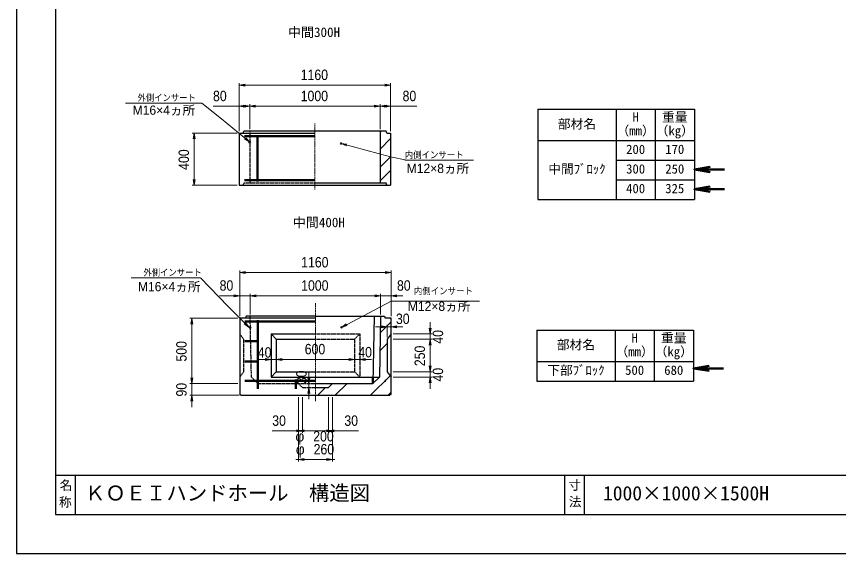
# Model space of a CAD drawing. Units: millimetres, scale not verified. Extents: x -210 to 210, y -148 to 148.
# Drawn here: x -210 to 0, y -148.5 to -11.4 of the extents above; entities that cross this region are included whole.
import ezdxf
from ezdxf.enums import TextEntityAlignment as Align

# ---------------------------------------------------------------- set-up
doc = ezdxf.new("R2010")
doc.units = ezdxf.units.MM
doc.linetypes.add('USER1', pattern=[12.95, 6.35, -3.175, 0.25, -3.175])
doc.linetypes.add('USER2', pattern=[4.7625, 3.175, -1.5875])
doc.layers.add('0-0', color=7, linetype='Continuous')
for name, color, linetype, lineweight in [('0-1_0', 9, 'Continuous', 25), ('0-2_dims', 2, 'Continuous', 13), ('0-3_pen1実線', 4, 'Continuous', 13), ('0-4_pen2実線', 3, 'Continuous', 13), ('0-5_pen3実線', 7, 'Continuous', 25), ('0-6_pen4実線', 6, 'Continuous', 25), ('0-7_pen1一点', 4, 'USER1', 13), ('0-8_pen2破線', 3, 'USER2', 25), ('0-9_鉄筋１', 7, 'Continuous', 50), ('0-A_鉄筋２', 7, 'Continuous', 50)]:
    doc.layers.add(name, color=color, linetype=linetype, lineweight=lineweight)
doc.styles.add('ＭＳ ゴシック', font='')
doc.styles.add('ＭＳ Ｐゴシック', font='')
doc.styles.get('ＭＳ ゴシック').set_extended_font_data('MS Gothic')
doc.styles.get('ＭＳ Ｐゴシック').set_extended_font_data('MS PGothic')

# ---------------------------------------------------------------- blocks, each defined once
blk = doc.blocks.new('部分図 1')
at = {"layer": '0-1_0'}
blk.add_lwpolyline([(0, 0), (12600, 0), (12600, 8910), (0, 8910)], close=True, dxfattribs=at)
at = {"layer": '0-2_dims'}
for p, q in [((1707.33, 3235.69), (1707.33, 3602.69)), ((2867.33, 3235.69), (2867.33, 3602.69)), ((1707.33, 3587.69), (2867.33, 3587.69)), ((1707.33, 3235.69), (1707.33, 3440.69)), ((1787.33, 3250.69), (1787.33, 3440.69)), ((1787.33, 3250.69), (1787.33, 3440.69)), ((1787.33, 3425.69), (2787.33, 3425.69)), ((2787.33, 3250.69), (2787.33, 3440.69)), ((2787.33, 3250.69), (2787.33, 3440.69)), ((2867.33, 3235.69), (2867.33, 3440.69)), ((1692.33, 3220.69), (1346.33, 3220.69)), ((1361.33, 2820.69), (1361.33, 3220.69)), ((1692.33, 2820.69), (1346.33, 2820.69)), ((1711, 1817), (1711, 2167.21)), ((2871, 2152.21), (1711, 2152.21)), ((2871, 1817), (2871, 2167.21)), ((1711, 1974.17), (1556.91, 1974.17)), ((1711, 1817), (1711, 1989.17)), ((1711, 1974.17), (1791, 1974.17)), ((1791, 1832), (1791, 1989.17)), ((1791, 1832), (1791, 1989.17)), ((1791, 1974.17), (1881, 1974.17)), ((1791, 1974.17), (2791, 1974.17)), ((2791, 1974.17), (2701, 1974.17)), ((2791, 1832), (2791, 1989.17)), ((2791, 1832), (2791, 1989.17)), ((2791, 1974.17), (2871, 1974.17)), ((2871, 1817), (2871, 1989.17)), ((2871, 1974.17), (2961, 1974.17)), ((1696, 1802), (1328, 1802)), ((1343, 1302), (1343, 1802)), ((3169.74, 1682), (3169.74, 1772)), ((2841, 1736.11), (2751, 1736.11)), ((2841, 1657), (2841, 1751.11)), ((2841, 1736.11), (2871, 1736.11)), ((2871, 1697), (2871, 1751.11)), ((2871, 1736.11), (2961, 1736.11)), ((2886, 1682), (3184.74, 1682)), ((2886, 1642), (3184.74, 1642)), ((2886, 1642), (3184.74, 1642)), ((3169.74, 1642), (3169.74, 1682)), ((3169.74, 1642), (3169.74, 1552)), ((3169.74, 1642), (3169.74, 1392)), ((1951, 1487), (1861, 1487)), ((1951, 1487), (1951, 1472)), ((1991, 1487), (1951, 1487)), ((1991, 1487), (1991, 1502)), ((1991, 1487), (1991, 1472)), ((1991, 1487), (2081, 1487)), ((1991, 1487), (2591, 1487)), ((2591, 1487), (2501, 1487)), ((2591, 1487), (2591, 1502)), ((2591, 1502), (2591, 1472)), ((2591, 1487), (2631, 1487)), ((2631, 1502), (2631, 1472)), ((2631, 1487), (2721, 1487)), ((3169.74, 1392), (3169.74, 1482)), ((1343, 1302), (1343, 1392)), ((2241, 1302), (2241, 1392)), ((2886, 1392), (3184.74, 1392)), ((2886, 1392), (3184.74, 1392)), ((3169.74, 1392), (3169.74, 1352)), ((2886, 1352), (3184.74, 1352)), ((3169.74, 1352), (3169.74, 1262)), ((1696, 1302), (1328, 1302)), ((1696, 1302), (1328, 1302)), ((1343, 1302), (1343, 1212)), ((2241, 1302), (2226, 1302)), ((2241, 1272), (2226, 1272)), ((2241, 1272), (2241, 1302)), ((2241, 1272), (2241, 1182)), ((1706, 1212), (1328, 1212)), ((1343, 1212), (1343, 1122)), ((2161, 1197), (2161, 924)), ((2161, 1197), (2161, 705)), ((2191, 1197), (2191, 924)), ((2191, 1197), (2191, 924)), ((2391, 1197), (2391, 924)), ((2391, 1197), (2391, 924)), ((2421, 1197), (2421, 924)), ((2421, 1197), (2421, 705)), ((2191, 939), (2101, 939)), ((2191, 939), (2391, 939)), ((2391, 939), (2481, 939)), ((2161, 720), (2141, 720)), ((2161, 720), (2421, 720)), ((2421, 720), (2441, 720))]:
    blk.add_line(p, q, dxfattribs=at)
at = {"layer": '0-2_dims', "lineweight": 18}
for p, q in [((1420.33, 3450.83), (834.59, 3450.83)), ((2975.45, 3012.77), (3503.56, 3012.77)), ((1408.12, 2112.43), (879.73, 2112.43)), ((2930.9, 1933.8), (3547.37, 1933.8))]:
    blk.add_line(p, q, dxfattribs=at)
at = {"layer": '0-2_dims', "lineweight": 50}
for p, q in [((5195.11, 2941.8), (5425.5, 2941.8)), ((5195.11, 2790.4), (5425.5, 2790.4)), ((5187.35, 1418.5), (5417.73, 1418.5))]:
    blk.add_line(p, q, dxfattribs=at)
at = {"layer": '0-2_dims'}
for points in [[(1752.33, 3595.19), (1707.33, 3587.69), (1752.33, 3580.19)], [(2822.33, 3580.19), (2867.33, 3587.69), (2822.33, 3595.19)], [(1787.33, 3150.69), (1571.47, 3328.69), (1420.33, 3450.83)], [(1787.33, 3425.69), (1707.33, 3425.69), (1506.5, 3425.69)], [(1752.33, 3433.19), (1707.33, 3425.69), (1752.33, 3418.19)], [(1742.33, 3418.19), (1787.33, 3425.69), (1742.33, 3433.19)], [(1832.33, 3433.19), (1787.33, 3425.69), (1832.33, 3418.19)], [(2742.33, 3418.19), (2787.33, 3425.69), (2742.33, 3433.19)], [(2832.33, 3433.19), (2787.33, 3425.69), (2832.33, 3418.19)], [(2787.33, 3425.69), (2867.33, 3425.69), (3068.15, 3425.69)], [(2822.33, 3418.19), (2867.33, 3425.69), (2822.33, 3433.19)], [(1368.83, 3175.69), (1361.33, 3220.69), (1353.83, 3175.69)], [(1747.84, 3173.54), (1787.33, 3150.69), (1757.38, 3185.11)], [(2532.73, 3136.3), (2487.33, 3140.69), (2528.85, 3121.81)], [(2487.33, 3140.69), (2867.33, 3038.94), (2990.36, 3012.77)], [(1353.83, 2865.69), (1361.33, 2820.69), (1368.83, 2865.69)], [(1756, 2159.71), (1711, 2152.21), (1756, 2144.71)], [(2826, 2144.71), (2871, 2152.21), (2826, 2159.71)], [(1783, 1732), (1622.85, 1892.15), (1410.97, 2112.43)], [(1666, 1966.67), (1711, 1974.17), (1666, 1981.67)], [(1836, 1981.67), (1791, 1974.17), (1836, 1966.67)], [(1836, 1981.67), (1791, 1974.17), (1836, 1966.67)], [(2746, 1966.67), (2791, 1974.17), (2746, 1981.67)], [(2746, 1966.67), (2791, 1974.17), (2746, 1981.67)], [(2916, 1981.67), (2871, 1974.17), (2916, 1966.67)], [(2491, 1732), (2871, 1933.8), (2946.45, 1933.8)], [(1350.5, 1757), (1343, 1802), (1335.5, 1757)], [(1745.88, 1758.52), (1783, 1732), (1756.48, 1769.12)], [(2527.23, 1759.73), (2491, 1732), (2534.26, 1746.48)], [(2796, 1728.61), (2841, 1736.11), (2796, 1743.61)], [(2916, 1743.61), (2871, 1736.11), (2916, 1728.61)], [(3162.24, 1727), (3169.74, 1682), (3177.24, 1727)], [(3177.24, 1597), (3169.74, 1642), (3162.24, 1597)], [(3177.24, 1597), (3169.74, 1642), (3162.24, 1597)], [(1906, 1479.5), (1951, 1487), (1906, 1494.5)], [(2036, 1494.5), (1991, 1487), (2036, 1479.5)], [(2036, 1494.5), (1991, 1487), (2036, 1479.5)], [(2546, 1479.5), (2591, 1487), (2546, 1494.5)], [(2546, 1479.5), (2591, 1487), (2546, 1494.5)], [(2676, 1494.5), (2631, 1487), (2676, 1479.5)], [(3162.24, 1437), (3169.74, 1392), (3177.24, 1437)], [(3162.24, 1437), (3169.74, 1392), (3177.24, 1437)], [(1335.5, 1347), (1343, 1302), (1350.5, 1347)], [(1335.5, 1347), (1343, 1302), (1350.5, 1347)], [(2233.5, 1347), (2241, 1302), (2248.5, 1347)], [(3177.24, 1307), (3169.74, 1352), (3162.24, 1307)], [(2248.5, 1227), (2241, 1272), (2233.5, 1227)], [(1350.5, 1167), (1343, 1212), (1335.5, 1167)], [(2146, 931.5), (2191, 939), (2146, 946.5)], [(2146, 931.5), (2191, 939), (2146, 946.5)], [(2206, 946.5), (2161, 939), (2206, 931.5)], [(2376, 931.5), (2421, 939), (2376, 946.5)], [(2436, 946.5), (2391, 939), (2436, 931.5)], [(2436, 946.5), (2391, 939), (2436, 931.5)], [(2191, 939), (2161, 939), (1960.18, 939)], [(2391, 939), (2421, 939), (2621.82, 939)], [(2206, 727.5), (2161, 720), (2206, 712.5)], [(2376, 712.5), (2421, 720), (2376, 727.5)]]:
    blk.add_lwpolyline(points, dxfattribs=at)
at = {"layer": '0-2_dims', "lineweight": 50}
for points in [[(5315.11, 2961.8), (5195.11, 2941.8), (5315.11, 2921.8)], [(5315.11, 2810.4), (5195.11, 2790.4), (5315.11, 2770.4)], [(5307.35, 1438.5), (5187.35, 1418.5), (5307.35, 1398.5)]]:
    blk.add_lwpolyline(points, dxfattribs=at)
at = {"layer": '0-3_pen1実線'}
for p, q in [((2787.33, 3228.34), (2794.68, 3235.69)), ((2787.33, 3097.69), (2867.33, 3177.69)), ((2787.33, 2958.94), (2867.33, 3038.94)), ((2787.33, 2854.69), (2867.33, 2934.69)), ((2788.3, 1691.57), (2871, 1774.26)), ((2785.34, 1553.9), (2841, 1609.56)), ((2712.85, 1212), (2863.22, 1362.37)), ((2308.74, 1212), (2368.74, 1272)), ((2443.44, 1212), (2533.44, 1302)), ((2847.55, 1212), (2871, 1235.45))]:
    blk.add_line(p, q, dxfattribs=at)
at = {"layer": '0-4_pen2実線'}
for centre, radius in [((1787.33, 3150.69), 8), ((2487.33, 3140.69), 6), ((1791, 1732), 8), ((2491, 1732), 6)]:
    blk.add_circle(centre, radius, dxfattribs=at)
at = {"layer": '0-5_pen3実線'}
for p, q in [((4595.11, 3402.5), (4595.11, 2712.5)), ((4895.11, 3402.5), (4895.11, 2712.5)), ((1707.33, 3220.69), (1707.33, 2820.69)), ((1707.33, 3220.69), (2287.33, 3220.69)), ((1737.33, 3220.69), (1742.33, 3235.69)), ((2832.33, 3235.69), (1742.33, 3235.69)), ((2787.33, 3235.69), (2787.33, 2835.69)), ((2837.33, 3220.69), (2832.33, 3235.69)), ((2837.33, 3220.69), (2867.33, 3220.69)), ((2867.33, 3220.69), (2867.33, 2820.69)), ((3995.11, 3162.5), (5195.11, 3162.5)), ((4595.11, 3012.5), (5195.11, 3012.5)), ((2832.33, 2835.69), (2287.33, 2835.69)), ((2837.33, 2820.69), (2832.33, 2835.69)), ((4595.11, 2862.5), (5195.11, 2862.5)), ((1707.33, 2820.69), (2867.33, 2820.69)), ((1711, 1802), (1711, 1222)), ((2291, 1802), (1711, 1802)), ((1761, 1817), (1756, 1802)), ((2742.08, 1817), (2731, 1302)), ((2791, 1817), (2781, 1352)), ((2821, 1817), (2826, 1802)), ((2871, 1802), (2826, 1802)), ((2871, 1802), (2826, 1802)), ((2871, 1222), (2871, 1802)), ((4587.35, 1711), (4587.35, 1321)), ((4887.35, 1711), (4887.35, 1321)), ((1951, 1682), (2291, 1682)), ((1951, 1682), (1991, 1642)), ((1951, 1682), (1951, 1352)), ((1991, 1642), (2291, 1642)), ((1991, 1642), (1991, 1392)), ((2871, 1682), (2841, 1642)), ((2841, 1642), (2841, 1392)), ((3987.35, 1471), (5187.35, 1471)), ((1991, 1392), (1951, 1352)), ((1991, 1392), (2291, 1392)), ((2841, 1392), (2871, 1352)), ((1951, 1352), (2781, 1352)), ((2781, 1352), (2731, 1302)), ((2291, 1302), (2731, 1302)), ((2291, 1302), (2731, 1302)), ((2291, 1272), (2391, 1272)), ((2291, 1272), (2391, 1272)), ((2391, 1272), (2421, 1302)), ((1711, 1222), (1721, 1212)), ((1721, 1212), (2861, 1212)), ((2871, 1222), (2861, 1212)), ((450, 600), (450, 300)), ((4350, 600), (4350, 300))]:
    blk.add_line(p, q, dxfattribs=at)
for points in [[(2291, 1817), (1761, 1817), (1756, 1802)], [(2291, 1817), (2821, 1817), (2826, 1802)]]:
    blk.add_lwpolyline(points, dxfattribs=at)
at = {"layer": '0-6_pen4実線'}
for p, q in [((3995.11, 3402.5), (5195.11, 3402.5)), ((3995.11, 3402.5), (3995.11, 2712.5)), ((5195.11, 3402.5), (5195.11, 2712.5)), ((3995.11, 2712.5), (5195.11, 2712.5)), ((3987.35, 1711), (5187.35, 1711)), ((3987.35, 1711), (3987.35, 1321)), ((5187.35, 1711), (5187.35, 1321)), ((3987.35, 1321), (5187.35, 1321)), ((300, 600), (12300, 600)), ((4200, 600), (4200, 300))]:
    blk.add_line(p, q, dxfattribs=at)
blk.add_lwpolyline([(300, 300), (12300, 300), (12300, 8610), (300, 8610)], close=True, dxfattribs=at)
at = {"layer": '0-7_pen1一点'}
for p, q in [((2287.33, 3294.41), (2287.33, 2787.69)), ((2291, 1917), (2291, 1166.58))]:
    blk.add_line(p, q, dxfattribs=at)
at = {"layer": '0-8_pen2破線'}
for p, q in [((1787.33, 3235.69), (1787.33, 2835.69)), ((1737.33, 2820.69), (1742.33, 2835.69)), ((2287.33, 2835.69), (1742.33, 2835.69)), ((1801, 1352), (1791, 1817)), ((1711, 1682), (1741, 1642)), ((1741, 1642), (1741, 1392)), ((2291, 1682), (2631, 1682)), ((2291, 1642), (2591, 1642)), ((2631, 1682), (2591, 1642)), ((2591, 1642), (2591, 1392)), ((2631, 1682), (2631, 1352)), ((2841, 1642), (2841, 1392)), ((1741, 1392), (1711, 1352)), ((2291, 1392), (2591, 1392)), ((2591, 1392), (2631, 1352)), ((1851, 1302), (1801, 1352)), ((1851, 1302), (2291, 1302)), ((2191, 1272), (2161, 1302)), ((2191, 1272), (2291, 1272))]:
    blk.add_line(p, q, dxfattribs=at)
at = {"layer": '0-9_鉄筋１'}
for p, q in [((1847.33, 3205.69), (1847.33, 2850.69)), ((1847.33, 3195.69), (2287.33, 3195.69)), ((1847.33, 2860.69), (2287.33, 2860.69)), ((1851, 1302), (1851, 1787)), ((1851, 1777), (2291, 1777)), ((2141, 1332), (2141, 1302)), ((2731, 1302), (2731, 1352)), ((1851, 1322), (2291, 1322))]:
    blk.add_line(p, q, dxfattribs=at)
at = {"layer": '0-A_鉄筋２'}
for p, q in [((1847.33, 3195.69), (1747.33, 3195.69)), ((1847.33, 2860.69), (1747.33, 2860.69)), ((1851, 1777), (1751, 1777)), ((1851, 1627), (1751, 1627)), ((1851, 1472), (1751, 1472)), ((2731, 1472), (2734.66, 1472)), ((1851, 1322), (1751, 1322)), ((1851, 1302), (1851, 1262)), ((2141, 1302), (2141, 1262)), ((2731, 1322), (2731.43, 1322)), ((2822.85, 1322), (2831, 1322))]:
    blk.add_line(p, q, dxfattribs=at)
at = {"layer": '0-2_dims', "color": 7, "style": 'ＭＳ Ｐゴシック', "width": 0.9}
for s, height, p in [('1160', 79.98, (2178.24, 3602.69)), ('80', 79.98, (1506.5, 3440.69)), ('1000', 79.98, (2178.24, 3440.69)), ('80', 79.98, (2959.06, 3440.69)), ('外側インサート', 50.68, (927.67, 3450.83)), ('内側インサート', 51.2, (2975.45, 3012.77)), ('1160', 79.98, (2181.91, 2167.21)), ('外側インサート', 50.68, (972.8, 2112.43)), ('80', 79.98, (1556.91, 1989.17)), ('1000', 79.98, (2181.91, 1989.17)), ('80', 79.98, (2916, 1989.17)), ('内側インサート', 51.2, (3045.74, 1970.21)), ('30', 79.98, (2908.24, 1734.07)), ('40', 79.98, (1849.45, 1476.45)), ('600', 79.98, (2209.18, 1502)), ('40', 79.98, (2619.45, 1478.45)), ('30', 79.98, (1960.18, 954)), ('30', 79.98, (2512.73, 954)), ('200', 79.98, (2274.36, 834.45)), ('260', 79.98, (2277.36, 735))]:
    blk.add_text(s, height=height, dxfattribs=at).set_placement(p, align=Align.BOTTOM_LEFT)
at = {"layer": '0-2_dims', "color": 7}
for s, height, style, p in [('M16×4ヵ所', 70.81, 'ＭＳ Ｐゴシック', (890.38, 3339.4)), ('M12×8ヵ所', 70.81, 'ＭＳ Ｐゴシック', (2990.36, 2893.4)), ('M16×4ヵ所', 70.81, 'ＭＳ Ｐゴシック', (931.03, 1988)), ('M12×8ヵ所', 70.81, 'ＭＳ Ｐゴシック', (2999.17, 1837.21)), ('φ', 79.98, 'ＭＳ Ｐゴシック', (2138, 834.45)), ('φ', 79.98, 'ＭＳ Ｐゴシック', (2141, 735)), ('1000×1000×1500H', 110, 'ＭＳ ゴシック', (4495, 374))]:
    blk.add_text(s, height=height, dxfattribs=dict(at, style=style)).set_placement(p, align=Align.BOTTOM_LEFT)
at = {"layer": '0-2_dims', "color": 7, "style": 'ＭＳ Ｐゴシック', "width": 0.9}
for s, p in [('400', (1346.33, 2938.87)), ('40', (3293.83, 1607.45)), ('500', (1328, 1470.18)), ('250', (3154.74, 1435.18)), ('30', (2247.93, 1297.45)), ('40', (3293.83, 1317.45)), ('90', (1328, 1202.45))]:
    blk.add_text(s, height=79.98, rotation=90, dxfattribs=at).set_placement(p, align=Align.BOTTOM_LEFT)
at = {"layer": '0-5_pen3実線', "style": 'ＭＳ ゴシック'}
for s, height, p in [('中間300H', 73.31, (2080.5, 3934.26)), ('H', 71.47, (4720.74, 3286.25)), ('重量', 71.47, (4947.63, 3286.26)), ('部材名', 71.47, (4148.89, 3233.76)), ('（mm）', 71.49, (4598.85, 3181.24)), ('（kg）', 71.49, (4898.85, 3181.24)), ('200', 71.47, (4672, 3038.76)), ('170', 71.47, (4972, 3038.76)), ('中間ﾌﾞﾛｯｸ', 71.48, (4075.75, 2888.75)), ('300', 71.47, (4672, 2888.76)), ('250', 71.47, (4972, 2888.76)), ('400', 71.46, (4672.01, 2738.77)), ('325', 71.47, (4972, 2738.76)), ('中間400H', 73.31, (2117.33, 2477.69)), ('部材名', 71.47, (4141.12, 1542.26)), ('H', 71.47, (4712.97, 1594.75)), ('重量', 71.47, (4939.87, 1594.76)), ('（mm）', 71.49, (4591.08, 1489.74)), ('（kg）', 71.49, (4891.08, 1489.74)), ('下部ﾌﾞﾛｯｸ', 71.48, (4067.98, 1347.25)), ('500', 71.47, (4664.23, 1347.26)), ('680', 71.48, (4964.23, 1347.25)), ('名', 71.47, (330.86, 466.05)), ('寸', 71.38, (4229.1, 466.63)), ('ＫＯＥＩハンドホール\u3000構造図', 114.4, (525, 372)), ('法', 71.44, (4232.55, 339.37)), ('称', 71.43, (325.72, 337.31))]:
    blk.add_text(s, height=height, dxfattribs=at).set_placement(p, align=Align.BOTTOM_LEFT)

msp = doc.modelspace()

# ---------------------------------------------------------------- block references
at = {"layer": '0-0', "xscale": 0.0333333, "yscale": 0.0333333}
msp.add_blockref('部分図 1', (-210, -148.5), dxfattribs=at)

doc.saveas('drawing.dxf')
